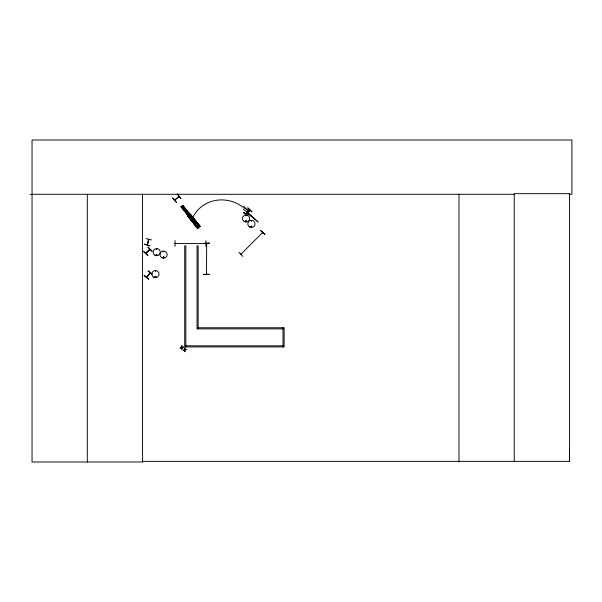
<?xml version="1.0" encoding="UTF-8"?>
<svg xmlns="http://www.w3.org/2000/svg" width="602" height="602" viewBox="0 0 602 602"><rect width="100%" height="100%" fill="white"/><g stroke="black" fill="none" stroke-linecap="round" stroke-linejoin="round"><path stroke-width="0.9" d="M569.086 194.288L571.9 194.288L571.9 140.01L32.041 140.01L32.041 461.99L142.644 461.99L142.569 461.358L569.5 461.358L569.582 449.717M147.212 244.841L147.64 244.231M148.792 239.837L148.671 239.272M148.86 239.4L147.422 244.833M206.418 273.722L206.674 274.241M156.347 249.168L156.964 249.085L156.385 249.243M156.106 254.842C157.551 253.164 156.964 256.505 156.159 254.977M155.075 276.672C155.865 278.199 155.813 275.362 155.12 276.86M155.986 276.912C155.075 274.745 154.639 278.636 155.971 276.769M163.262 251.659L163.879 251.576L163.3 251.734M163.187 257.332C164.218 256.038 163.759 258.74 163.247 257.25M164.075 257.468C163.255 255.316 162.706 259.206 164.135 257.332M245.496 221.205C246.948 219.346 246.361 223.214 245.556 221.069M245.669 221.205C246.7 220.023 246.233 222.371 245.721 221.288M250.868 226.563C252.516 224.749 251.425 228.662 250.981 226.307M251.741 220.889L251.154 221.047L251.628 220.686M251.042 226.563C252.072 225.389 251.606 227.737 251.094 226.653M206.478 274.241L206.674 243.434M206.704 274.121L206.734 273.722M146.482 277.131L147.121 276.792M150.35 272.969L150.011 273.428M144.525 244.134L150.018 245.872L144.525 244.149M145.985 238.573L151.561 239.987M148.92 239.333L147.227 244.781L148.581 239.37M247.49 212.085L247.896 212.544L248.227 212.024M145.714 253.322L146.173 252.87M198.156 226.773L198.517 227.278M174.625 199.992L179.125 196.463M175.062 243.358L175.671 243.599M146.512 277.055L150.131 272.841M262.382 233.102L262.623 232.492L240.875 254.285L241.282 253.871M145.759 253.246L149.973 249.431L145.895 253.472M262.246 232.823L262.555 232.56M156.934 255.12C156.851 253.577 155.978 255.579 156.746 255.18M245.834 215.305L246.135 215.832L245.985 215.253M205.869 243.358L205.229 243.562L205.869 243.562M205.794 243.584L175.069 243.562M243.915 206.155L242.982 207.246A32.937 30.905 19 0 0 192.828 217.555L190.578 219.354M243.953 208.074L244.886 206.983M246.73 215.373L243.81 212.468L247.557 215.674M245.533 213.936L249.243 209.534M245.729 214.101L249.424 209.692M245.751 214.116L249.484 209.744M247.249 212.596L247.475 213.198M246.278 214.568L249.973 210.158M246.489 214.748L250.214 210.361M251.922 211.814L247.746 207.84L251.975 211.753M144.164 275.565L148.739 279.072L144.187 275.543M148.122 270.96L152.058 273.955M147.445 276.28L149.597 273.775M150.432 272.939L146.662 277.266M238.896 252.328L242.937 256.429M260.681 230.551L265 234.366L260.711 230.521M148.047 247.061L152.095 251.147M145.759 253.276L149.68 249.318M147.821 255.421L143.547 251.561M174.783 200.157L179.125 196.402M172.578 198.088L176.333 202.445M181.014 206.787L182.745 205.395L189.224 213.522L187.5 214.906L181.051 206.757M181.789 207.517L183.286 206.32M182.225 208.066L183.73 206.87M182.888 208.894L184.385 207.698M183.467 209.624L184.972 208.427M184.129 210.452L185.627 209.255M186.951 213.988L188.449 212.792M188.885 212.822L186.891 214.417L188.938 212.882M188.938 217.292L191.18 215.493M189.592 218.112L191.842 216.321M191.451 220.452L193.701 218.654M192.437 221.686L194.687 219.896M196.673 226.984L198.923 225.193M196.651 227.729L199.578 225.238M200.082 226.284L197.494 228.369L187.771 216.193L190.367 214.109L200.082 226.284L190.307 214.154M149.71 249.258L149.514 249.89M175.062 199.616L175.415 199.751M155.534 271.404L155.534 270.795L155.376 271.374M175.047 240.582L175.047 246.338M209.451 243.125L203.702 243.456L209.451 243.095M175.129 243.562L175.626 243.336M205.29 243.562L205.809 243.562M206.478 244.073L206.674 243.494M205.892 246.338L205.929 240.582M203.702 274.339L209.458 274.301M203.702 274.58L209.458 274.512M30.1 194.514L32.041 194.506M32.041 194.288L514.243 194.288M198.148 327.751L284.129 327.751L284.129 346.925L184.724 346.925L184.724 245.857L185.845 245.857L185.845 346.925M283.008 328.865L197.035 328.865L197.035 245.857L198.148 245.857L198.148 328.865M185.845 345.811L283.008 345.811M206.463 243.998L206.478 243.494M244.525 207.404L249.205 211.498M244.314 207.652L249.1 211.618M247.828 211.693L248.317 212.107M247.678 211.874L248.159 212.288M247.572 211.994L248.054 212.408M247.414 212.175L247.904 212.589M243.366 209.12L251.952 216.419M247.234 212.611L247.678 212.95M247.219 212.634L254.398 218.752L247.083 212.792M243.757 212.529L247.512 215.727M243.622 212.687L246.752 215.35M148.175 270.9L151.862 274.173M144.322 275.385L148.709 279.102M147.881 247.234L151.945 251.297M143.727 251.388L147.814 255.436M177.432 193.934L180.931 198.517L177.191 194.145M172.759 197.93L176.491 202.302M190.164 214.267L199.909 226.427M190.066 214.35L199.217 225.81M190.014 214.395L199.736 226.57M189.224 213.522L182.707 205.425L189.111 213.612M189.916 214.47L199.021 225.961M189.773 214.583L199.495 226.758M188.99 213.702L182.316 205.733M189.75 214.598L199.45 226.796M189.577 214.741L198.735 226.194M182.218 205.816L188.704 213.936M199.127 227.052L198.442 227.601M188.592 214.026L188.133 214.395M181.533 206.373L187.99 214.515M181.42 206.463L187.922 214.568M181.307 206.554L187.801 214.673M189.126 216.291L198.276 227.752M181.247 206.606L187.734 214.718M198.133 227.865L188.411 215.689L198.111 227.887M181.149 206.682L187.613 214.816M188.208 215.847L197.945 228.015M188.117 215.922L197.847 228.09L188.072 215.96M187.952 216.058L197.667 228.233M187.832 216.148L197.554 228.331M206.418 274.121L206.471 273.662L206.448 274.121M569.5 461.358L569.5 193.663L514.243 193.663L514.243 461.358M458.98 194.288L458.98 461.99M283.008 327.751L283.008 346.925M142.561 194.288L142.561 461.99M87.305 194.288L87.305 461.99M181.872 345.691L181.706 347.467L180.021 348.106L181.706 347.851L181.939 349.544L182.097 347.738L183.76 347.113L182.105 347.362L181.872 345.691M184.852 347.933L184.694 349.709L183.008 350.349L184.686 350.093L184.919 351.786L185.085 349.98L186.748 349.356L185.085 349.604L184.852 347.933M184.152 209.285C184.49 210.963 185.536 208.284 184.152 209.285M192.474 219.941C192.979 222.454 194.551 218.436 192.474 219.941M250.868 215.636L258.01 221.905L250.868 215.636M161.795 257.739A3.567 3.567 0 0 0 167.145 254.646A3.567 3.567 0 0 0 161.795 251.561A3.567 3.567 0 0 0 161.795 257.739M154.872 255.256A3.582 3.582 0 0 0 160.245 252.155A3.582 3.582 0 0 0 154.872 249.055A3.582 3.582 0 0 0 154.872 255.256M153.653 277.191A3.589 3.589 0 0 0 159.041 274.083A3.589 3.589 0 0 0 153.653 270.975A3.589 3.589 0 0 0 153.653 277.191M249.627 226.992A3.597 3.597 0 0 0 255.022 223.876A3.597 3.597 0 0 0 249.627 220.761A3.597 3.597 0 0 0 249.627 226.992M244.277 221.604A3.567 3.567 0 0 0 249.619 218.511A3.567 3.567 0 0 0 244.277 215.426A3.567 3.567 0 0 0 244.277 221.604"/></g></svg>
